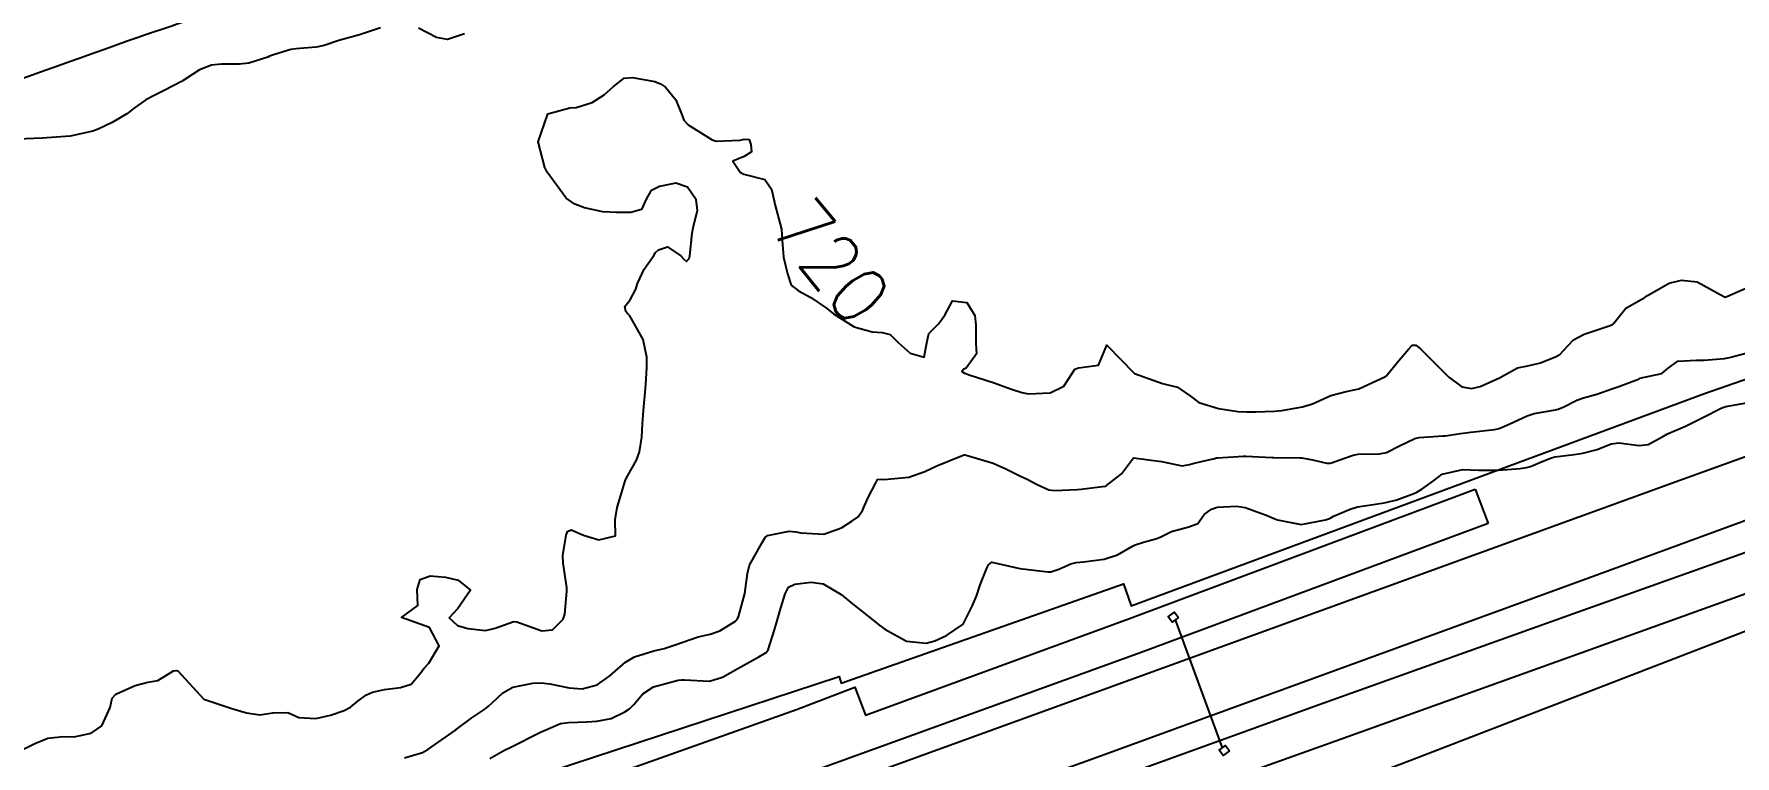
# Model space of a CAD drawing. Header units: metres. Extents: x 307586 to 320046, y 7427249 to 7434250.
# Drawn here: x 312674 to 312795.2, y 7432052 to 7432103.5 of the extents above; entities that cross this region are included whole.
import ezdxf
from ezdxf.enums import TextEntityAlignment as Align

# ---------------------------------------------------------------- set-up
doc = ezdxf.new("R2010")
doc.units = ezdxf.units.M
doc.header["$MEASUREMENT"] = 0
doc.linetypes.add('CONTINUO', pattern=[0])
for name, color, linetype in [('Cotas', 45, 'Continuous'), ('Curvas de Nivel 1m', 11, 'Continuous'), ('Curvas de Nivel 5m', 15, 'Continuous'), ('Divisa', 42, 'FENCELINE2'), ('Linha Férrea', 20, 'Continuous'), ('PLATAFORMA', 45, 'Continuous'), ('Portico', 45, 'Continuous'), ('Vias Primárias', 230, 'Continuous')]:
    doc.layers.add(name, color=color, linetype=linetype)
doc.styles.add('Style-STANDARD', font='STANDARD.shx')
doc.linetypes.add('FENCELINE2', pattern='A,0.25,-0.1,[132,ltypeshp.shx,S=0.1,R=0,X=-0.1,Y=0],-0.1,1', length=1.45)

msp = doc.modelspace()

# ---------------------------------------------------------------- linework, layer by layer
at = {"layer": 'Curvas de Nivel 1m', "flags": 128}
for points, elevation in [([(312700.39, 7432051.91), (312701.67, 7432052.29), (312702.07, 7432052.49), (312704.03, 7432053.86), (312704.06, 7432053.88), (312704.08, 7432053.91), (312705.19, 7432054.75), (312706.11, 7432055.37), (312706.37, 7432055.57), (312706.64, 7432055.83), (312707.41, 7432056.54), (312708.12, 7432056.94), (312709.53, 7432057.21), (312710.13, 7432057.24), (312710.74, 7432057.17), (312712.12, 7432056.89), (312713.06, 7432056.82), (312714.13, 7432057.11), (312715.02, 7432057.74), (312716.14, 7432058.72), (312716.77, 7432059.09), (312718.15, 7432059.52), (312718.89, 7432059.69), (312719.83, 7432060), (312720.16, 7432060.13), (312721.31, 7432060.52), (312722.17, 7432060.71), (312722.86, 7432060.95), (312723.97, 7432061.63), (312724.08, 7432061.74), (312724.19, 7432061.94), (312724.65, 7432063.62), (312724.82, 7432065.03), (312724.97, 7432065.62), (312725.84, 7432067.2), (312726.08, 7432067.6), (312726.25, 7432067.75), (312727.79, 7432068.05), (312728.26, 7432068.01), (312728.62, 7432067.94), (312730.26, 7432067.85), (312731.52, 7432068.28), (312732.27, 7432068.76), (312732.72, 7432069.07), (312733.01, 7432069.52), (312733.4, 7432070.41), (312733.97, 7432071.51), (312734.09, 7432071.73), (312734.31, 7432071.75), (312734.53, 7432071.73), (312736.31, 7432071.91), (312737.47, 7432072.31), (312738.32, 7432072.72), (312740.07, 7432073.43), (312740.26, 7432073.49), (312740.32, 7432073.49), (312740.56, 7432073.43), (312742.32, 7432072.9), (312743.22, 7432072.49), (312744.31, 7432071.96), (312744.71, 7432071.78), (312745.46, 7432071.37), (312746.3, 7432071.01), (312746.69, 7432070.96), (312748.3, 7432071.02), (312748.6, 7432071.04), (312750.3, 7432071.26), (312750.34, 7432071.27), (312750.41, 7432071.31), (312751.47, 7432072.14), (312752.32, 7432073.29), (312754.32, 7432073.02), (312755.78, 7432072.71), (312756.32, 7432072.8), (312756.65, 7432072.9), (312758, 7432073.22), (312758.26, 7432073.28), (312758.32, 7432073.29), (312760.13, 7432073.39), (312760.33, 7432073.39), (312762.19, 7432073.3), (312762.32, 7432073.3), (312764.19, 7432073.29), (312764.32, 7432073.28), (312765.08, 7432073.14), (312766.09, 7432072.9), (312766.32, 7432072.9), (312766.49, 7432072.95), (312766.95, 7432073.11), (312767.96, 7432073.47), (312768.33, 7432073.54), (312769.84, 7432073.56), (312770.33, 7432073.67), (312771.27, 7432074.13), (312772.35, 7432074.67), (312772.66, 7432074.74), (312774.35, 7432074.85), (312774.51, 7432074.86), (312775.61, 7432075.01), (312776.35, 7432075.11), (312778.04, 7432075.3), (312778.36, 7432075.38), (312779.07, 7432075.68), (312780.37, 7432076.28), (312780.87, 7432076.45), (312782.37, 7432076.7), (312782.56, 7432076.74), (312782.97, 7432076.92), (312783.9, 7432077.39), (312784.38, 7432077.55), (312785.32, 7432077.83), (312786.39, 7432078.2), (312786.89, 7432078.37), (312788.21, 7432078.86), (312788.33, 7432078.92), (312788.39, 7432078.95), (312789.96, 7432079.28), (312790.41, 7432079.67), (312791.08, 7432080.16), (312792.41, 7432080.24), (312792.97, 7432080.25), (312794.42, 7432080.37), (312794.78, 7432080.42), (312796.04, 7432080.77)], 721), ([(312706.47, 7432051.84), (312707.48, 7432052.41), (312708.07, 7432052.7), (312709.95, 7432053.66), (312710.08, 7432053.72), (312710.13, 7432053.74), (312710.24, 7432053.79), (312711.52, 7432054.35), (312712.09, 7432054.41), (312713.39, 7432054.46), (312714.09, 7432054.5), (312715.12, 7432054.71), (312716.1, 7432055.18), (312716.43, 7432055.4), (312716.73, 7432055.71), (312717.38, 7432056.45), (312718.13, 7432056.97), (312719.88, 7432057.43), (312720.13, 7432057.46), (312720.34, 7432057.46), (312722.13, 7432057.36), (312723.04, 7432057.64), (312724.14, 7432058.26), (312725.63, 7432059.09), (312726.15, 7432059.41), (312726.3, 7432059.6), (312726.75, 7432061.02), (312726.91, 7432061.59), (312727.2, 7432062.58), (312727.5, 7432063.59), (312727.74, 7432064.06), (312728.21, 7432064.28), (312729.36, 7432064.41), (312730.21, 7432064.31), (312731.5, 7432063.54), (312732.2, 7432062.98), (312734.01, 7432061.51), (312734.18, 7432061.38), (312734.62, 7432061.06), (312736.16, 7432060.21), (312737.56, 7432060.07), (312738.16, 7432060.23), (312739.01, 7432060.61), (312740.18, 7432061.43), (312740.86, 7432062.76), (312741.13, 7432063.42), (312741.4, 7432064.23), (312741.87, 7432065.41), (312741.99, 7432065.66), (312742.24, 7432065.84), (312744.23, 7432065.39), (312746.23, 7432065.16), (312746.43, 7432065.15), (312747, 7432065.35), (312747.85, 7432065.73), (312748.24, 7432065.81), (312748.76, 7432065.86), (312750.24, 7432066.05), (312751.18, 7432066.36), (312752.25, 7432066.98), (312752.45, 7432067.09), (312753.04, 7432067.28), (312753.99, 7432067.54), (312754.26, 7432067.64), (312755.03, 7432068.02), (312756.26, 7432068.36), (312756.91, 7432068.59), (312757.36, 7432069.23), (312757.88, 7432069.63), (312758.28, 7432069.77), (312759.65, 7432069.83), (312760.28, 7432069.73), (312761.84, 7432069.17), (312762.27, 7432068.99), (312762.58, 7432068.86), (312764.27, 7432068.52), (312766, 7432068.86), (312766.27, 7432068.95), (312766.38, 7432069.01), (312766.56, 7432069.12), (312767.76, 7432069.62), (312768.28, 7432069.79), (312769.41, 7432069.96), (312770.29, 7432070.1), (312771.07, 7432070.29), (312772.3, 7432070.74), (312772.51, 7432070.84), (312772.86, 7432071.04), (312773.7, 7432071.65), (312774.31, 7432072.12), (312775.77, 7432072.46), (312776.32, 7432072.43), (312776.92, 7432072.39), (312778.32, 7432072.39), (312779.87, 7432072.51), (312780.32, 7432072.58), (312780.6, 7432072.67), (312781.26, 7432072.94), (312782.02, 7432073.25), (312782.33, 7432073.35), (312783.72, 7432073.52), (312784.33, 7432073.61), (312785.35, 7432073.88), (312786.34, 7432074.28), (312786.88, 7432074.34), (312788.34, 7432074.16), (312788.97, 7432074.22), (312790.08, 7432074.83), (312790.35, 7432074.98), (312791.64, 7432075.54), (312792.36, 7432075.89), (312792.97, 7432076.2), (312794.12, 7432076.79), (312794.29, 7432076.87), (312794.37, 7432076.9), (312794.52, 7432076.93), (312796.38, 7432077.27)], 722)]:
    msp.add_lwpolyline(points, dxfattribs=dict(at, elevation=elevation))
at = {"layer": 'Curvas de Nivel 5m', "elevation": 720, "flags": 128}
for points in [[(312698.68, 7432103.94), (312697.2, 7432103.43), (312696.68, 7432103.29), (312695.72, 7432103.02), (312694.67, 7432102.68), (312694.11, 7432102.56), (312692.67, 7432102.42), (312692.3, 7432102.38), (312691.15, 7432102.03), (312690.79, 7432101.9), (312690.66, 7432101.84), (312689.31, 7432101.4), (312688.65, 7432101.34), (312687.37, 7432101.35), (312686.65, 7432101.26), (312685.8, 7432100.94), (312684.63, 7432100.18), (312684.59, 7432100.15), (312684.52, 7432100.11), (312683.28, 7432099.47), (312682.62, 7432099.14), (312681.97, 7432098.79), (312681.08, 7432098.15), (312680.81, 7432097.95), (312680.61, 7432097.81), (312679.58, 7432097.18), (312678.59, 7432096.7), (312678.2, 7432096.57), (312676.58, 7432096.2), (312674.58, 7432096.07), (312672.83, 7432096)], [(312704.68, 7432103.5), (312703.45, 7432103.1), (312702.68, 7432103.25), (312701.39, 7432103.9)], [(312672.67, 7432052.24), (312674.07, 7432052.91), (312674.99, 7432053.3), (312676.08, 7432053.41), (312676.88, 7432053.39), (312678.08, 7432053.66), (312678.84, 7432054.17), (312679.43, 7432055.49), (312679.58, 7432056.16), (312679.83, 7432056.43), (312680.11, 7432056.55), (312681.21, 7432057.05), (312682.12, 7432057.28), (312682.84, 7432057.41), (312683.95, 7432058.1), (312684.13, 7432058.13), (312684.25, 7432058.1), (312686.1, 7432056.08), (312688.1, 7432055.41), (312689.15, 7432055.1), (312690.09, 7432054.96), (312691.02, 7432055.1), (312692.09, 7432055.12), (312692.87, 7432054.78), (312694.09, 7432054.69), (312695.13, 7432054.93), (312696.1, 7432055.27), (312696.55, 7432055.51), (312697.09, 7432055.95), (312697.69, 7432056.38), (312698.12, 7432056.57), (312698.98, 7432056.78), (312700.12, 7432056.9), (312700.88, 7432057.14), (312701.52, 7432057.9), (312701.77, 7432058.26), (312702.14, 7432058.64), (312702.87, 7432059.88), (312702.17, 7432061.19), (312700.18, 7432061.91), (312701.34, 7432062.75), (312701.31, 7432063.9), (312701.51, 7432064.6), (312702.22, 7432064.87), (312703.32, 7432064.78), (312704.21, 7432064.55), (312705.09, 7432063.86), (312704.19, 7432062.54), (312703.58, 7432061.87), (312704.17, 7432061.33), (312704.9, 7432061.12), (312706.17, 7432060.98), (312706.85, 7432061.15), (312708.18, 7432061.62), (312708.41, 7432061.59), (312710.17, 7432060.96), (312710.94, 7432061.02), (312711.71, 7432061.77), (312711.83, 7432062.13), (312711.96, 7432063.77), (312711.95, 7432064.03), (312711.7, 7432065.78), (312711.68, 7432066.33), (312711.92, 7432067.77), (312712, 7432068.03), (312712.26, 7432068.16), (312713.15, 7432067.76), (312714.25, 7432067.44), (312715.43, 7432067.73), (312715.4, 7432068.87), (312715.55, 7432069.73), (312715.72, 7432070.29), (312716.14, 7432071.72), (312716.31, 7432072.03), (312716.92, 7432073.11), (312717.14, 7432073.71), (312717.3, 7432074.75), (312717.34, 7432075.71), (312717.41, 7432076.66), (312717.52, 7432077.71), (312717.58, 7432078.51), (312717.65, 7432079.71), (312717.66, 7432080.45), (312717.39, 7432081.71), (312716.44, 7432083.39), (312716.29, 7432083.57), (312716.16, 7432083.72), (312716.1, 7432084.07), (312716.46, 7432084.53), (312716.87, 7432085.31), (312716.99, 7432085.71), (312717.47, 7432086.73), (312718.15, 7432087.7), (312718.28, 7432087.92), (312718.5, 7432088.1), (312719.13, 7432088.32), (312720.09, 7432087.68), (312720.28, 7432087.46), (312720.49, 7432087.28), (312720.67, 7432087.49), (312720.72, 7432087.67), (312720.88, 7432089.3), (312720.95, 7432089.67), (312721.26, 7432090.93), (312721.17, 7432091.66), (312720.55, 7432092.58), (312719.72, 7432092.85), (312718.55, 7432092.63), (312717.94, 7432092.31), (312717.62, 7432091.71), (312717.28, 7432090.97), (312716.53, 7432090.76), (312715.49, 7432090.77), (312714.53, 7432090.81), (312713.21, 7432091.09), (312712.54, 7432091.36), (312711.92, 7432091.78), (312710.56, 7432093.63), (312710.52, 7432093.74), (312710.5, 7432093.79), (312710.39, 7432093.97), (312709.91, 7432095.8), (312710.61, 7432097.79), (312712.17, 7432098.23), (312712.62, 7432098.26), (312713.77, 7432098.61), (312714.63, 7432099.15), (312715.29, 7432099.74), (312716.04, 7432100.34), (312716.64, 7432100.38), (312718.23, 7432100.11), (312718.64, 7432099.94), (312718.98, 7432099.69), (312719.73, 7432098.79), (312720.17, 7432097.68), (312720.29, 7432097.35), (312720.61, 7432097.02), (312722.31, 7432095.94), (312722.59, 7432095.84), (312724.31, 7432095.92), (312724.6, 7432095.99), (312724.94, 7432095.97), (312725.07, 7432095.62), (312725.11, 7432095.1), (312724.58, 7432094.76), (312723.78, 7432094.43), (312724.31, 7432093.63), (312724.56, 7432093.5), (312726.06, 7432093.11), (312726.55, 7432092.43), (312726.72, 7432091.6), (312726.78, 7432091.35), (312727.24, 7432089.59), (312727.3, 7432088.8), (312727.4, 7432087.59), (312727.68, 7432086.39), (312727.93, 7432085.59), (312728.47, 7432085.18), (312729.33, 7432084.7), (312730.45, 7432083.94), (312730.95, 7432083.54), (312732.43, 7432082.62), (312733.7, 7432082.25), (312734.43, 7432082.22), (312735, 7432082.08), (312735.56, 7432081.49), (312736.41, 7432080.74), (312737.42, 7432080.45), (312737.59, 7432081.47), (312737.75, 7432082.14), (312738.44, 7432082.83), (312738.88, 7432083.45), (312739.42, 7432084.48), (312740.46, 7432084.34), (312741.02, 7432083.42), (312741.09, 7432082.77), (312741.1, 7432081.42), (312741.13, 7432080.7), (312740.4, 7432079.68), (312740.23, 7432079.59), (312740.09, 7432079.43), (312740.28, 7432079.32), (312740.39, 7432079.28), (312740.61, 7432079.2), (312742.39, 7432078.63), (312743.57, 7432078.21), (312744.38, 7432077.93), (312744.84, 7432077.84), (312746.38, 7432077.91), (312747.36, 7432078.38), (312747.97, 7432079.34), (312748.14, 7432079.6), (312748.4, 7432079.69), (312749.84, 7432079.88), (312750.42, 7432081.31), (312752.39, 7432079.29), (312754.39, 7432078.59), (312755.45, 7432078.32), (312756.38, 7432077.68), (312756.98, 7432077.23), (312758.37, 7432076.79), (312759.75, 7432076.58), (312760.37, 7432076.55), (312761, 7432076.55), (312762.37, 7432076.6), (312762.88, 7432076.65), (312764.37, 7432076.92), (312765.08, 7432077.14), (312766.38, 7432077.73), (312767.47, 7432078.02), (312768.38, 7432078.21), (312770.28, 7432079.07), (312770.34, 7432079.12), (312770.39, 7432079.19), (312771.25, 7432080.23), (312771.93, 7432081.05), (312772.17, 7432081.3), (312772.43, 7432081.3), (312772.77, 7432081.05), (312774.4, 7432079.42), (312774.79, 7432079.02), (312775.7, 7432078.33), (312776.39, 7432078.23), (312777.01, 7432078.37), (312778.39, 7432078.98), (312779.67, 7432079.69), (312780.41, 7432079.83), (312781.31, 7432080.04), (312782.42, 7432080.51), (312782.69, 7432080.65), (312782.96, 7432080.92), (312783.65, 7432081.69), (312784.43, 7432082.1), (312786.28, 7432082.72), (312786.44, 7432082.78), (312786.5, 7432082.82), (312786.54, 7432082.88), (312787.38, 7432083.95), (312788.47, 7432084.57), (312788.66, 7432084.66), (312788.93, 7432084.85), (312790.48, 7432085.74), (312791.35, 7432085.95), (312792.48, 7432085.82), (312794.37, 7432084.79), (312794.47, 7432084.74), (312794.51, 7432084.75), (312794.59, 7432084.79), (312796.48, 7432085.62)]]:
    msp.add_lwpolyline(points, dxfattribs=at)
at = {"layer": 'Divisa'}
msp.add_lwpolyline([(312583.49, 7431999.56), (312592.88, 7432003.51), (312590.54, 7432010.48), (312620.9, 7432021.47), (312620.54, 7432022.45), (312636.59, 7432028.26), (312637.7, 7432025.65), (312686.83, 7432043.06), (312731.36, 7432057.69), (312731.51, 7432057.23), (312751.61, 7432064.3), (312752.16, 7432062.73), (312792.99, 7432077.87), (312821.37, 7432087.74), (312827.65, 7432108.6), (312845.21, 7432110.15), (312859.22, 7432115.17), (312879.15, 7432120.59), (312907.43, 7432132.76), (312968.65, 7432166.85), (312997.69, 7432185.94)], dxfattribs=at)
at = {"layer": 'Linha Férrea'}
for points in [[(312577.76, 7431995.27), (312602.57, 7432003.87), (312638.6, 7432016.5), (312677.96, 7432030.69), (312722.29, 7432046.64), (312754.74, 7432058.42), (312791.5, 7432071.78), (312818.67, 7432081.6), (312847.91, 7432092.48), (312861.44, 7432097.26), (312871.59, 7432101.41), (312881.14, 7432105.27), (312884.35, 7432106.55, 0.003925), (312892.72, 7432109.97, 0.003533), (312900.14, 7432113.13, 0.009568), (312919.29, 7432121.9, 0.008897), (312940.51, 7432132.58, 0.006233), (312957.25, 7432141.65, 0.014542), (312977.63, 7432153.81), (313002.87, 7432170.29), (313032.27, 7432190.18)], [(312586.33, 7431994.09), (312631.58, 7432009.64), (312684.61, 7432029.27), (312714.59, 7432039.37), (312749.27, 7432051.77), (312784.8, 7432064.74), (312820.73, 7432077.93), (312834.1, 7432082.44), (312865.58, 7432094.27), (312882.91, 7432101.3, -0.021974), (312894.1, 7432106.06, 0.037651), (312896.77, 7432107.3, -0.047899), (312902.32, 7432109.73, 0.039088), (312910.05, 7432112.95, -0.008524), (312935.52, 7432125.46, 0.020272), (312951.11, 7432133.57, 0.004622), (312970.46, 7432144.9, 0.008989), (312981.84, 7432151.98), (312993.64, 7432159.62), (313035.84, 7432188.22)]]:
    msp.add_lwpolyline(points, format="xyb", dxfattribs=at)
msp.add_lwpolyline([(312901.97, 7432102.32), (312881.49, 7432094.36), (312856.72, 7432084.51), (312830.89, 7432074.43), (312772.01, 7432051.68), (312725.94, 7432034.21)], dxfattribs=at)
at = {"layer": 'PLATAFORMA', "linetype": 'CONTINUO'}
for points in [[(312601.92, 7431997.01, 724.11), (312619.57, 7432003.36, 724.14), (312637, 7432009.61, 724.18), (312655.99, 7432016.41, 724.22), (312673.98, 7432022.87, 724.26), (312691.44, 7432029.11, 724.27), (312707.63, 7432034.99, 724.28), (312724.2, 7432040.91, 724.3), (312748.1, 7432049.39, 724.27), (312765.55, 7432055.7, 724.35), (312784, 7432062.31, 724.29), (312801.13, 7432068.4, 724.26), (312827.87, 7432077.99, 724.34)], [(312828.61, 7432076.14, 724.37), (312801.93, 7432065.76, 724.27), (312784.85, 7432059.6, 724.3), (312766.67, 7432053.07, 724.35), (312749.12, 7432046.79, 724.26), (312731.56, 7432040.61, 724.32)], [(312598.66, 7432008.15, 724.11), (312615.36, 7432014.26, 724.17), (312634.68, 7432021.39, 724.18), (312650.16, 7432027.23, 724.17), (312664.42, 7432032.31, 724.12), (312678.6, 7432037.45, 724.17), (312694.84, 7432043.35, 724.1), (312710.74, 7432049.09, 724.15), (312728.31, 7432055.35, 724.14), (312732.48, 7432056.94, 724.13), (312733.24, 7432054.93, 724.19), (312752.04, 7432061.82, 724.18), (312776.66, 7432071.05, 723.94)], [(312776.66, 7432071.05, 723.94), (312777.58, 7432068.59, 724.19)], [(312777.58, 7432068.59, 724.19), (312752.86, 7432059.4, 724.25), (312729.71, 7432051.02, 724.27), (312712.06, 7432044.69, 724.25), (312696.32, 7432039.06, 724.22), (312679.87, 7432033.1, 724.24), (312665.99, 7432028.12, 724.22), (312651.45, 7432022.85, 724.22), (312635.92, 7432017.28, 724.2), (312616.88, 7432010.43, 724.17), (312600.17, 7432004.45, 724.13)]]:
    msp.add_polyline3d(points, dxfattribs=at)
at = {"layer": 'Portico'}
for points in [[(312755.53, 7432061.89), (312755.08, 7432061.56), (312754.8, 7432061.95), (312755.25, 7432062.28)], [(312759.16, 7432052.39), (312758.72, 7432052.06), (312758.43, 7432052.45), (312758.88, 7432052.78)]]:
    msp.add_lwpolyline(points, close=True, dxfattribs=at)
msp.add_lwpolyline([(312758.65, 7432052.61), (312755.31, 7432061.73)], dxfattribs=at)
at = {"layer": 'Vias Primárias'}
for points in [[(312577.68, 7432062.79, -0.016548), (312609.89, 7432075.97, 0.010434), (312635.42, 7432086.05, -0.01315), (312660.41, 7432095.77, -0.000662), (312679.62, 7432102.63, -0.021497), (312698.41, 7432108.42, -0.034799), (312718.33, 7432112.18, -0.014384), (312741.36, 7432114.21, -0.04369), (312772.57, 7432113.33, 0.031763), (312806.99, 7432111.54, 0.015367), (312829.61, 7432112.5, 0.019993), (312848.51, 7432114.64, 0.042219), (312859.83, 7432117.38, -0.015249), (312864.01, 7432118.64, 0.043416), (312892.53, 7432128.97, 0.003603), (312910.18, 7432137.31, 0.023504), (312920.32, 7432142.79), (312942.68, 7432156.28, 0.028266), (312972, 7432173.41, -0.01098), (312977.86, 7432177.11, 0.025601), (312986.96, 7432183.23, 0.014508)], [(312577.68, 7432062.79, -0.016548), (312609.89, 7432075.97, 0.010434), (312635.42, 7432086.05, -0.01315), (312660.41, 7432095.77, -0.000662), (312679.62, 7432102.63, -0.021497), (312698.41, 7432108.42, -0.034799), (312718.33, 7432112.18, -0.014384), (312741.36, 7432114.21, -0.04369), (312772.57, 7432113.33, 0.031763), (312806.99, 7432111.54, 0.015367), (312829.61, 7432112.5, 0.019993), (312848.51, 7432114.64, 0.042219), (312859.83, 7432117.38, -0.015249), (312864.01, 7432118.64, 0.043416), (312892.53, 7432128.97, 0.003603), (312910.18, 7432137.31, 0.023504), (312920.32, 7432142.79), (312942.68, 7432156.28, 0.028266), (312972, 7432173.41, -0.01098), (312977.86, 7432177.11, 0.025601), (312986.96, 7432183.23, 0.014508)], [(312975.64, 7432183.49, -0.038239), (312967.69, 7432178.55, -0.010645), (312939.57, 7432161.87), (312916.69, 7432148.79, 0.004574), (312905.64, 7432142.66, -0.03715), (312889.23, 7432134.67, -0.027185), (312862.36, 7432124.81, 0.015249), (312857.81, 7432123.45, -0.011102), (312847.01, 7432121.43, -0.038327), (312828.32, 7432119.06, -0.016483), (312806, 7432118.09, -0.008051), (312773.3, 7432119.68, 0.032962), (312741.06, 7432120.94, 0.011782), (312717.27, 7432119.03, 0.019523), (312697.25, 7432115.24, 0.005406), (312677.42, 7432109.05, -0.005196), (312658.1, 7432102.59, -0.006458), (312632.42, 7432093.44, -0.018672), (312620.72, 7432089.29), (312610.78, 7432085.76), (312589.81, 7432078.18), (312578.06, 7432074.1, -0.034891)], [(312975.64, 7432183.49, -0.038239), (312967.69, 7432178.55, -0.010645), (312939.57, 7432161.87), (312916.69, 7432148.79, 0.004574), (312905.64, 7432142.66, -0.03715), (312889.23, 7432134.67, -0.027185), (312862.36, 7432124.81, 0.015249), (312857.81, 7432123.45, -0.011102), (312847.01, 7432121.43, -0.038327), (312828.32, 7432119.06, -0.016483), (312806, 7432118.09, -0.008051), (312773.3, 7432119.68, 0.032962), (312741.06, 7432120.94, 0.011782), (312717.27, 7432119.03, 0.019523), (312697.25, 7432115.24, 0.005406), (312677.42, 7432109.05, -0.005196), (312658.1, 7432102.59, -0.006458), (312632.42, 7432093.44, -0.018672), (312620.72, 7432089.29), (312610.78, 7432085.76), (312589.81, 7432078.18), (312578.06, 7432074.1, -0.034891)]]:
    msp.add_lwpolyline(points, format="xyb", dxfattribs=at)

# ---------------------------------------------------------------- texts
at = {"layer": 'Cotas', "style": 'Style-STANDARD'}
msp.add_text('720', height=4, rotation=309.2651, dxfattribs=at).set_placement((312730.8, 7432087.28, 720), align=Align.MIDDLE_CENTER)

doc.saveas('drawing.dxf')
